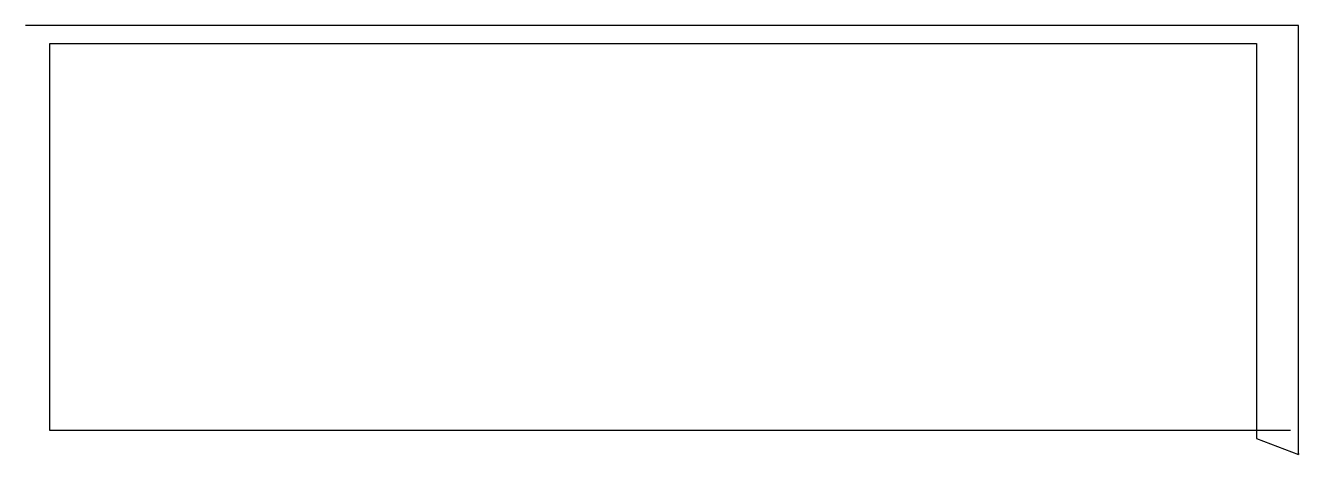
# Model space of a CAD drawing. Header units: metres. Extents: x 0 to 1056, y 0 to 356.
import ezdxf

# ---------------------------------------------------------------- set-up
doc = ezdxf.new("R2010")
doc.units = ezdxf.units.M

msp = doc.modelspace()

# ---------------------------------------------------------------- linework, layer by layer
at = {"layer": 'TOOL_0'}
for p, q in [((1, 356.492), (0, 356.492)), ((1056.362, 356.492), (1, 356.492)), ((1056.362, 1), (1056.362, 356.492)), ((20.103, 20.082), (20.103, 341.582)), ((20.103, 341.582), (1021.603, 341.582)), ((1021.603, 341.582), (1021.603, 20.082)), ((1021.603, 20.082), (20.103, 20.082)), ((1049.621, 20.082), (1021.603, 20.082)), ((1021.603, 20.082), (1021.603, 13.339)), ((1021.603, 13.339), (1056.362, 0)), ((1056.362, 0), (1056.362, 1)), ((1056.362, 1), (1056.362, 0)), ((1056.362, 0), (1056.362, 1))]:
    msp.add_line(p, q, dxfattribs=at)

doc.saveas('drawing.dxf')
